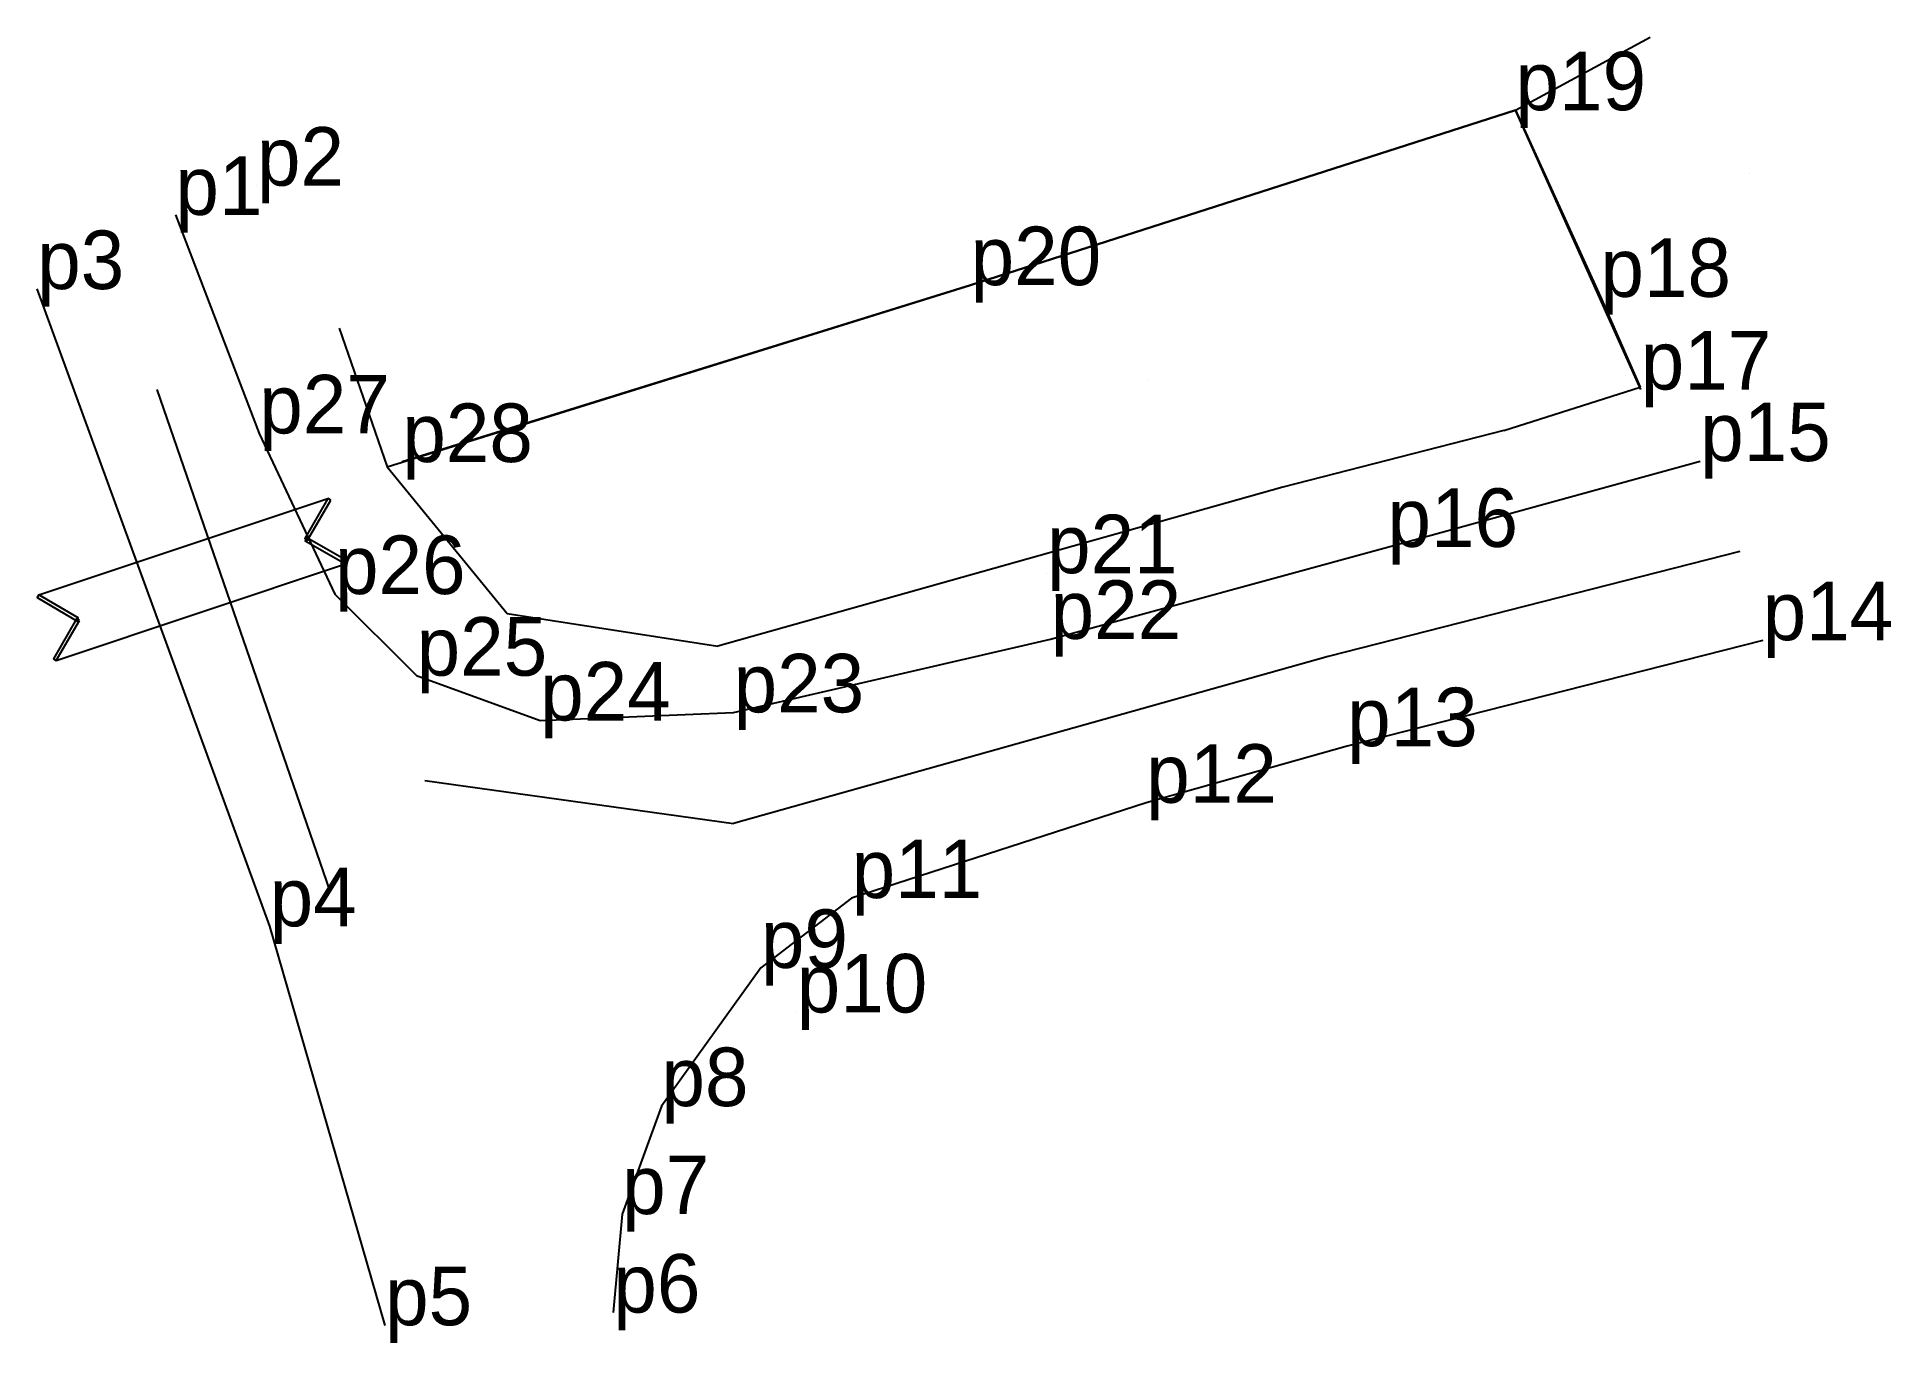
# Model space of a CAD drawing. Extents: x 551287.9 to 551344.9, y 1838364.4 to 1838404.5.
import ezdxf

# ---------------------------------------------------------------- set-up
doc = ezdxf.new("R2010")
doc.units = 0
for name, color, linetype in [('Level 10', 7, 'Continuous'), ('Level 12', 7, 'Continuous'), ('Level 13', 7, 'Continuous'), ('Level 22', 7, 'Continuous'), ('Level 27', 7, 'Continuous'), ('Level 28', 7, 'Continuous'), ('Level 7', 7, 'Continuous')]:
    doc.layers.add(name, color=color, linetype=linetype)

msp = doc.modelspace()

# ---------------------------------------------------------------- linework, layer by layer
at = {"layer": 'Level 10'}
for p, q in [((551333.38, 1838402.27), (551337.52, 1838404.52)), ((551333.38, 1838402.27), (551316.62, 1838396.89)), ((551337.232, 1838393.684), (551333.38, 1838402.27)), ((551316.62, 1838396.89), (551299.135, 1838391.452)), ((551333.02, 1838392.42), (551337.21, 1838393.75)), ((551298.67, 1838391.3), (551302.36, 1838386.79)), ((551287.96, 1838387.37), (551296.85, 1838390.33)), ((551288.49, 1838385.35), (551297.39, 1838388.32)), ((551302.36, 1838386.79), (551308.84, 1838385.79)), ((551299.83, 1838381.65), (551309.33, 1838380.33))]:
    msp.add_line(p, q, dxfattribs=at)
at = {"layer": 'Level 13'}
for p, q in [((551340.57, 1838400.32), (551340.57, 1838400.32)), ((551322.07, 1838393.99), (551322.07, 1838393.99))]:
    msp.add_line(p, q, dxfattribs=at)
at = {"layer": 'Level 22'}
for points in [[(551292.165, 1838399.054), (551294.74, 1838392.33), (551297.069, 1838387.387), (551299.58, 1838384.884), (551303.376, 1838383.496), (551309.326, 1838383.75), (551319.078, 1838386.006), (551329.444, 1838388.835), (551339.055, 1838391.48)], [(551298.612, 1838364.897), (551295.06, 1838377.17), (551287.906, 1838396.774)], [(551340.983, 1838385.966), (551328.199, 1838382.706), (551322.016, 1838380.969), (551312.957, 1838378.04), (551310.168, 1838375.89), (551307.11, 1838371.64), (551305.9, 1838368.32), (551305.63, 1838365.29)]]:
    msp.add_lwpolyline(points, dxfattribs=at)
at = {"layer": 'Level 27'}
for points in [[(551296.94, 1838390.28), (551296.85, 1838390.33), (551296.14, 1838389.1), (551296.22, 1838389.05)], [(551296.2, 1838389.12), (551296.15, 1838389.03), (551297.39, 1838388.32), (551297.44, 1838388.41)], [(551289.16, 1838386.55), (551289.17, 1838386.66), (551287.96, 1838387.37), (551287.91, 1838387.28)], [(551289.21, 1838386.58), (551289.12, 1838386.63), (551288.41, 1838385.4), (551288.49, 1838385.35)]]:
    msp.add_lwpolyline(points, close=True, dxfattribs=at)
at = {"layer": 'Level 28'}
for p, q in [((551316.62, 1838396.89), (551333.38, 1838402.27)), ((551333.38, 1838402.27), (551335.99, 1838396.53)), ((551298.67, 1838391.3), (551316.62, 1838396.89)), ((551335.99, 1838396.53), (551337.21, 1838393.75)), ((551297.2, 1838395.57), (551298.67, 1838391.3)), ((551291.59, 1838393.68), (551296.91, 1838378.25)), ((551333.02, 1838392.42), (551326.22, 1838390.68)), ((551326.22, 1838390.68), (551308.84, 1838385.79)), ((551340.28, 1838388.7), (551327.62, 1838385.47)), ((551327.62, 1838385.47), (551309.33, 1838380.33))]:
    msp.add_line(p, q, dxfattribs=at)
at = {"layer": 'Level 7'}
for p, q in [((551333.377, 1838402.271), (551333.377, 1838402.271)), ((551294.668, 1838399.946), (551294.668, 1838399.946)), ((551292.165, 1838399.054), (551292.165, 1838399.054)), ((551287.906, 1838396.774), (551287.906, 1838396.774)), ((551316.625, 1838396.889), (551316.625, 1838396.889)), ((551335.992, 1838396.533), (551335.992, 1838396.533)), ((551337.232, 1838393.684), (551337.232, 1838393.684)), ((551294.739, 1838392.332), (551294.739, 1838392.332)), ((551299.135, 1838391.452), (551299.135, 1838391.452)), ((551339.055, 1838391.48), (551339.055, 1838391.48)), ((551329.444, 1838388.835), (551329.444, 1838388.835)), ((551318.967, 1838388.031), (551318.967, 1838388.031)), ((551297.069, 1838387.387), (551297.069, 1838387.387)), ((551319.078, 1838386.006), (551319.078, 1838386.006)), ((551340.983, 1838385.966), (551340.983, 1838385.966)), ((551299.58, 1838384.884), (551299.58, 1838384.884)), ((551309.326, 1838383.75), (551309.326, 1838383.75)), ((551303.376, 1838383.496), (551303.376, 1838383.496)), ((551328.199, 1838382.706), (551328.199, 1838382.706)), ((551322.016, 1838380.969), (551322.016, 1838380.969)), ((551312.957, 1838378.04), (551312.957, 1838378.04)), ((551295.064, 1838377.169), (551295.064, 1838377.169)), ((551310.168, 1838375.89), (551310.168, 1838375.89)), ((551311.273, 1838374.519), (551311.273, 1838374.519)), ((551307.111, 1838371.64), (551307.111, 1838371.64)), ((551305.9, 1838368.32), (551305.9, 1838368.32)), ((551298.612, 1838364.897), (551298.612, 1838364.897)), ((551305.631, 1838365.286), (551305.631, 1838365.286))]:
    msp.add_line(p, q, dxfattribs=at)

# ---------------------------------------------------------------- texts
at = {"layer": 'Level 12'}
for s, p in [('p19', (551333.38, 1838402.27)), ('p2', (551294.67, 1838399.95)), ('p1', (551292.16, 1838399.05)), ('p3', (551287.91, 1838396.77)), ('p20', (551316.62, 1838396.89)), ('p18', (551335.99, 1838396.53)), ('p17', (551337.23, 1838393.68)), ('p27', (551294.74, 1838392.33)), ('p28', (551299.14, 1838391.45)), ('p15', (551339.06, 1838391.48)), ('p16', (551329.44, 1838388.84)), ('p21', (551318.97, 1838388.03)), ('p26', (551297.07, 1838387.39)), ('p22', (551319.08, 1838386.01)), ('p14', (551340.98, 1838385.97)), ('p25', (551299.58, 1838384.88)), ('p24', (551303.38, 1838383.5)), ('p23', (551309.33, 1838383.75)), ('p13', (551328.2, 1838382.71)), ('p12', (551322.02, 1838380.97)), ('p11', (551312.96, 1838378.04)), ('p4', (551295.06, 1838377.17)), ('p9', (551310.17, 1838375.89)), ('p10', (551311.27, 1838374.52)), ('p8', (551307.11, 1838371.64)), ('p7', (551305.9, 1838368.32)), ('p6', (551305.63, 1838365.29)), ('p5', (551298.61, 1838364.9))]:
    msp.add_text(s, height=1.8, dxfattribs=at).set_placement(p)

doc.saveas('drawing.dxf')
